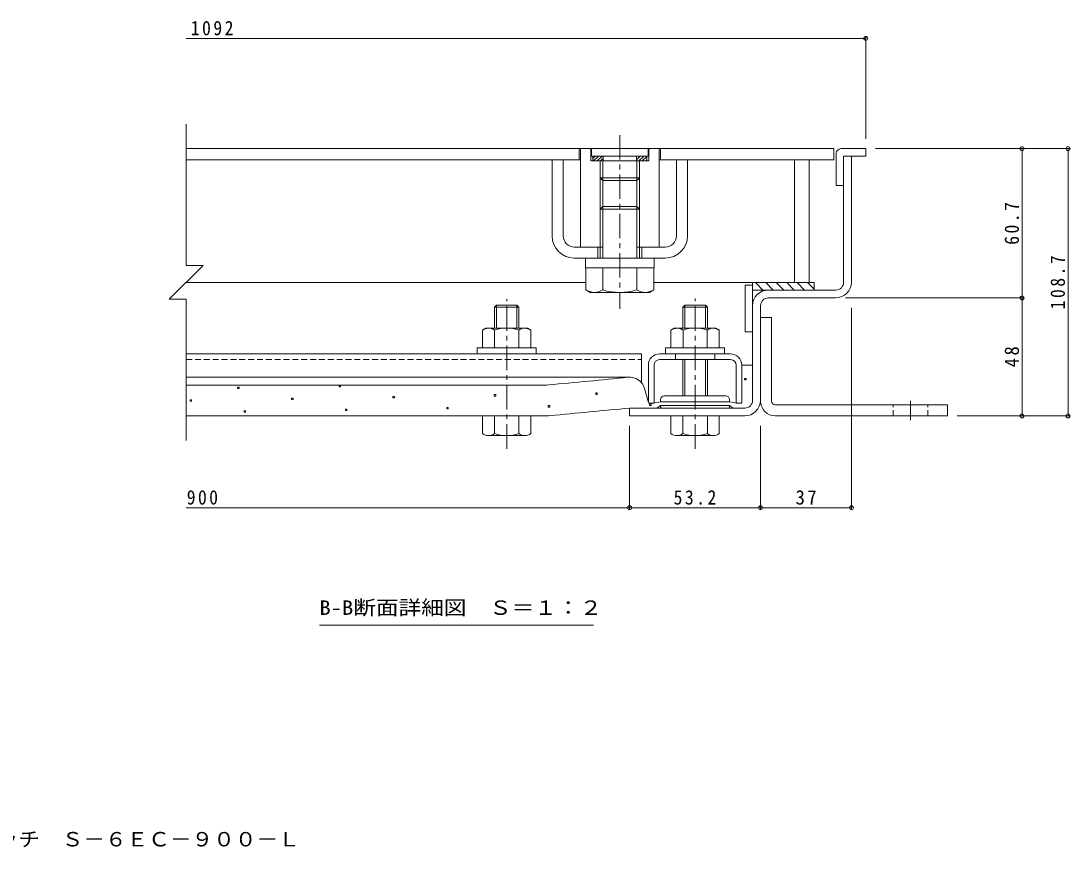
# Model space of a CAD drawing. Units: millimetres on the paper, enlarged 10 times, with parts at other scales. Extents: x -2342 to 2730, y -1962 to 1919.
# Drawn here: x 341 to 2474, y -1962 to -280 of the extents above; entities that cross this region are included whole.
import ezdxf
from ezdxf.enums import TextEntityAlignment as Align

# ---------------------------------------------------------------- set-up
doc = ezdxf.new("R2010")
doc.units = ezdxf.units.MM
doc.header["$LTSCALE"] = 10
doc.header["$PDMODE"] = 32
doc.header["$PDSIZE"] = 8
doc.linetypes.add('CHAIN1', pattern=[8, 5, -1, 1, -1])
doc.linetypes.add('DASHED1', pattern=[1.8, 1.2, -0.6])
for name, color, linetype, lineweight in [('D-1', 3, 'Continuous', 9), ('D-2', 7, 'Continuous', 9), ('D-3', 5, 'Continuous', 5), ('D-4', 4, 'Continuous', 9), ('D-5', 7, 'Continuous', 9), ('D-6', 6, 'Continuous', 9), ('D-7', 5, 'Continuous', 5), ('D-8', 5, 'Continuous', 5), ('D-9', 134, 'Continuous', 5), ('D-B', 2, 'Continuous', 9), ('D-C', 5, 'Continuous', 9), ('D-E', 2, 'Continuous', 9), ('D-F', 7, 'Continuous', 9), ('F-5_F-5ﾚｲﾔ', 7, 'Continuous', 9)]:
    doc.layers.add(name, color=color, linetype=linetype, lineweight=lineweight)
doc.styles.add('ＭＳ ゴシック', font='')
doc.styles.get('ＭＳ ゴシック').set_extended_font_data('MS Gothic')

msp = doc.modelspace()

# ---------------------------------------------------------------- linework, layer by layer
at = {"layer": 'D-1'}
for p, q in [((1844.66, -883.44), (1867.16, -883.44)), ((1844.66, -1053.45), (1844.66, -883.44)), ((1867.16, -1053.56), (1867.16, -883.44)), ((1874.66, -1060.95), (2224.66, -1060.95)), ((2224.66, -1060.95), (2224.66, -1083.45)), ((1874.66, -1083.45), (2224.66, -1083.45))]:
    msp.add_line(p, q, dxfattribs=at)
at = {"layer": 'D-1', "linetype": 'DASHED1'}
for p, q in [((2114.66, -1083.45), (2114.66, -1060.95)), ((2184.66, -1083.45), (2184.66, -1060.95))]:
    msp.add_line(p, q, dxfattribs=at)
at = {"layer": 'D-1', "linetype": 'CHAIN1'}
msp.add_line((2149.66, -1092.18), (2149.66, -1052.73), dxfattribs=at)
at = {"layer": 'D-1'}
for radius, start in [(30, 180), (7.5, 180.83382)]:
    msp.add_arc((1874.66, -1053.45), radius, start, 270, dxfattribs=at)
at = {"layer": 'D-2', "color": 3}
for p, q in [((1993.66, -539.95), (677.12, -539.95)), ((1476.16, -539.95), (1476.16, -562.45)), ((1641.16, -539.95), (1641.16, -562.45)), ((1993.66, -539.95), (1993.66, -562.45)), ((677.12, -562.45), (1478.66, -562.45)), ((1638.66, -562.45), (1993.66, -562.45))]:
    msp.add_line(p, q, dxfattribs=at)
at = {"layer": 'D-3', "color": 4, "lineweight": 9}
for p, q in [((1998.66, -549.95), (1998.66, -614.95)), ((2008.66, -539.95), (2058.66, -539.95)), ((2013.66, -554.95), (2013.66, -614.95)), ((1998.66, -614.95), (2013.66, -614.95))]:
    msp.add_line(p, q, dxfattribs=at)
at = {"layer": 'D-3', "color": 2, "lineweight": 9}
for p, q in [((2013.66, -554.95), (2029.66, -554.95)), ((2013.66, -811.45), (2013.66, -554.95)), ((2029.66, -811.45), (2029.66, -554.95)), ((1997.66, -827.45), (1860.66, -827.45)), ((1860.66, -843.45), (1997.66, -843.45)), ((1828.66, -1051.45), (1828.66, -859.45)), ((1844.66, -859.45), (1844.66, -1051.45)), ((1578.66, -1083.45), (1578.66, -1067.45)), ((1812.66, -1067.45), (1578.66, -1067.45)), ((1578.66, -1083.45), (1812.66, -1083.45))]:
    msp.add_line(p, q, dxfattribs=at)
at = {"layer": 'D-3', "color": 6, "lineweight": 9}
for p, q in [((1813.66, -817.45), (1828.66, -817.45)), ((1813.66, -817.45), (1813.66, -912.45)), ((1828.66, -817.45), (1828.66, -912.45)), ((1813.66, -912.45), (1828.66, -912.45))]:
    msp.add_line(p, q, dxfattribs=at)
at = {"layer": 'D-3', "linetype": 'CHAIN1'}
for p, q in [((1328.66, -1150.39), (1328.66, -846.27)), ((1711.66, -1150.39), (1711.66, -844.72))]:
    msp.add_line(p, q, dxfattribs=at)
at = {"layer": 'D-3'}
for p, q in [((1307.72, -858.45), (1303.66, -862.51)), ((1303.66, -862.51), (1303.66, -885.95)), ((1303.66, -862.51), (1353.66, -862.51)), ((1303.66, -862.51), (1303.66, -904.95)), ((1307.72, -858.45), (1349.6, -858.45)), ((1307.72, -904.95), (1307.72, -858.45)), ((1349.6, -858.45), (1353.66, -862.51)), ((1349.6, -904.95), (1349.6, -858.45)), ((1353.66, -904.95), (1353.66, -862.51)), ((1690.72, -858.45), (1686.66, -862.51)), ((1736.66, -862.51), (1686.66, -862.51)), ((1686.66, -904.95), (1686.66, -862.51)), ((1732.6, -858.45), (1690.72, -858.45)), ((1690.72, -904.95), (1690.72, -858.45)), ((1732.6, -858.45), (1736.66, -862.51)), ((1732.6, -904.95), (1732.6, -858.45)), ((1736.66, -862.51), (1736.66, -904.95)), ((1686.66, -1042.45), (1686.66, -968.95)), ((1690.72, -1042.45), (1690.72, -968.95)), ((1732.6, -1042.45), (1732.6, -968.95)), ((1736.66, -968.95), (1736.66, -1042.45)), ((1279.66, -1083.45), (1377.66, -1083.45)), ((1279.66, -1118.97), (1279.66, -1083.45)), ((1303.66, -1118.97), (1303.66, -1083.45)), ((1353.66, -1118.97), (1353.66, -1083.45)), ((1377.66, -1118.97), (1377.66, -1083.45)), ((1662.66, -1118.97), (1662.66, -1083.45)), ((1760.66, -1083.45), (1662.66, -1083.45)), ((1686.66, -1118.97), (1686.66, -1083.45)), ((1736.66, -1118.97), (1736.66, -1083.45)), ((1760.66, -1118.97), (1760.66, -1083.45)), ((1365.66, -1123.45), (1291.66, -1123.45)), ((1748.66, -1123.45), (1674.66, -1123.45))]:
    msp.add_line(p, q, dxfattribs=at)
at = {"layer": 'D-3', "color": 4, "lineweight": 9}
msp.add_lwpolyline([(2058.66, -539.95), (2058.66, -554.95), (2013.66, -554.95)], dxfattribs=at)
msp.add_arc((2008.66, -549.95), 10, 90, 180, dxfattribs=at)
at = {"layer": 'D-3', "color": 2, "lineweight": 9}
for centre, radius, start, end in [((1860.66, -859.45), 32, 90, 180), ((1997.66, -811.45), 16, 270, 0), ((1997.66, -811.45), 32, 270, 0), ((1860.66, -859.45), 16, 90, 180), ((1812.66, -1051.45), 32, 270, 0), ((1812.66, -1051.45), 16, 270, 0)]:
    msp.add_arc(centre, radius, start, end, dxfattribs=at)
at = {"layer": 'D-3'}
for centre, radius, start, end in [((1291.66, -1105.12), 18.33, 229.1022, 310.89809), ((1328.66, -1051.37), 72.08, 249.70546, 290.29454), ((1365.66, -1105.12), 18.33, 229.10191, 310.8978), ((1674.66, -1105.12), 18.33, 229.1022, 310.89809), ((1711.66, -1051.37), 72.08, 249.70546, 290.29454), ((1748.66, -1105.12), 18.33, 229.10191, 310.8978)]:
    msp.add_arc(centre, radius, start, end, dxfattribs=at)
at = {"layer": 'D-4'}
for p, q in [((1806.66, -980.1), (1828.66, -980.1)), ((1806.66, -1056.2), (1806.66, -980.45)), ((1828.66, -1051.45), (1828.66, -980.1)), ((1578.6, -1004.8), (677.12, -1004.8)), ((677.12, -1020.95), (1400.32, -1020.95)), ((1616.66, -1056.2), (1608.71, -1027.66)), ((1617.91, -1057.45), (1616.66, -1056.2)), ((1626.91, -1057.45), (1617.91, -1057.45)), ((1641.66, -1054.95), (1626.91, -1057.45)), ((1641.66, -1062.45), (1634.18, -1067.45)), ((1781.66, -1054.95), (1641.66, -1054.95)), ((1641.66, -1062.45), (1781.66, -1062.45)), ((1781.66, -1062.45), (1789.14, -1067.45)), ((1403.19, -1083.45), (677.12, -1083.45)), ((1578.66, -1067.45), (1634.18, -1067.45)), ((1812.66, -1067.45), (1789.14, -1067.45))]:
    msp.add_line(p, q, dxfattribs=at)
at = {"layer": 'D-4', "color": 134, "lineweight": 5}
for p, q in [((1774.16, -1042.45), (1649.16, -1042.45)), ((1641.66, -1049.95), (1641.66, -1054.95)), ((1641.66, -1054.95), (1781.66, -1054.95)), ((1641.66, -1062.45), (1781.66, -1062.45)), ((1641.66, -1064.95), (1641.66, -1062.45)), ((1781.66, -1049.95), (1781.66, -1054.95)), ((1781.66, -1064.95), (1781.66, -1062.45)), ((1779.16, -1067.45), (1644.16, -1067.45))]:
    msp.add_line(p, q, dxfattribs=at)
at = {"layer": 'D-4', "color": 2}
for points in [[(987.89, -1024.21), (987.89, -1021.21), (990.89, -1021.21), (990.89, -1024.21)], [(1812.4, -1010.34), (1812.4, -1007.34), (1815.4, -1007.34), (1815.4, -1010.34)], [(781.77, -1027.68), (781.77, -1024.68), (784.77, -1024.68), (784.77, -1027.68)], [(1097.43, -1046.63), (1097.43, -1043.63), (1100.43, -1043.63), (1100.43, -1046.63)], [(1303.55, -1043.16), (1303.55, -1040.16), (1306.55, -1040.16), (1306.55, -1043.16)], [(1509.68, -1039.69), (1509.68, -1036.69), (1512.68, -1036.69), (1512.68, -1039.69)], [(685.18, -1053.56), (685.18, -1050.56), (688.18, -1050.56), (688.18, -1053.56)], [(891.3, -1050.09), (891.3, -1047.09), (894.3, -1047.09), (894.3, -1050.09)], [(1206.96, -1069.04), (1206.96, -1066.04), (1209.96, -1066.04), (1209.96, -1069.04)], [(1413.09, -1065.57), (1413.09, -1062.57), (1416.09, -1062.57), (1416.09, -1065.57)], [(1619.21, -1062.11), (1619.21, -1059.11), (1622.21, -1059.11), (1622.21, -1062.11)], [(794.71, -1075.98), (794.71, -1072.98), (797.71, -1072.98), (797.71, -1075.98)], [(1000.84, -1072.51), (1000.84, -1069.51), (1003.84, -1069.51), (1003.84, -1072.51)]]:
    msp.add_lwpolyline(points, close=True, dxfattribs=at)
at = {"layer": 'D-4'}
msp.add_lwpolyline([(1781.66, -1054.95), (1796.41, -1057.45), (1805.41, -1057.45), (1806.66, -1056.2)], dxfattribs=at)
for centre, radius, start, end in [((1400.32, -870.95), 150, 270, 275.2529), ((-921.34, 24381.51), 25508.96, 275.2529, 275.61726), ((1578.6, -1036.05), 31.25, 15.57156, 95.61726), ((1812.66, -1051.45), 16, 270, 0), ((1403.19, -933.45), 150, 270, 275.24643), ((-921.34, 24381.51), 25571.46, 275.24643, 275.6105)]:
    msp.add_arc(centre, radius, start, end, dxfattribs=at)
at = {"layer": 'D-4', "color": 134, "lineweight": 5}
for centre, radius, start, end in [((1649.16, -1049.95), 7.5, 90, 180), ((1774.16, -1049.95), 7.5, 0, 90), ((1644.16, -1064.95), 2.5, 180, 270), ((1779.16, -1064.95), 2.5, 270, 0)]:
    msp.add_arc(centre, radius, start, end, dxfattribs=at)
at = {"layer": 'D-5'}
msp.add_line((1505.48, -1509.3), (947.98, -1509.3), dxfattribs=at)
at = {"layer": 'D-6'}
for p, q in [((1828.66, -827.45), (1828.66, -812.45)), ((1953.66, -812.45), (1828.66, -812.45)), ((1953.66, -827.45), (1828.66, -827.45)), ((1849.35, -827.45), (1834.35, -812.45)), ((1870.56, -827.45), (1855.56, -812.45)), ((1891.78, -827.45), (1876.78, -812.45)), ((1912.99, -827.45), (1897.99, -812.45)), ((1934.2, -827.45), (1919.2, -812.45)), ((1953.66, -825.69), (1940.41, -812.45)), ((1953.66, -827.45), (1953.66, -812.45))]:
    msp.add_line(p, q, dxfattribs=at)
at = {"layer": 'D-7'}
for p, q in [((1443.66, -562.45), (1421.16, -562.45)), ((1421.16, -717.45), (1421.16, -562.45)), ((1443.66, -717.45), (1443.66, -562.45)), ((1673.66, -562.45), (1696.16, -562.45)), ((1673.66, -717.45), (1673.66, -562.45)), ((1696.16, -717.45), (1696.16, -562.45)), ((1466.16, -739.95), (1518.66, -739.95)), ((1513.66, -762.45), (1513.66, -739.95)), ((1651.16, -739.95), (1598.66, -739.95)), ((1603.66, -762.45), (1603.66, -739.95)), ((1651.16, -762.45), (1466.16, -762.45))]:
    msp.add_line(p, q, dxfattribs=at)
at = {"layer": 'D-7', "color": 134}
for p, q in [((1268.66, -944.95), (1268.66, -957.45)), ((1388.66, -944.95), (1268.66, -944.95)), ((1651.66, -944.95), (1651.66, -957.45)), ((1771.66, -944.95), (1651.66, -944.95))]:
    msp.add_line(p, q, dxfattribs=at)
for points in [[(1388.66, -944.95), (1388.66, -957.45), (1268.66, -957.45)], [(1771.66, -944.95), (1771.66, -957.45), (1651.66, -957.45)]]:
    msp.add_lwpolyline(points, dxfattribs=at)
at = {"layer": 'D-7'}
for centre, radius, start, end in [((1466.16, -717.45), 45, 180, 270), ((1466.16, -717.45), 22.5, 180, 270), ((1651.16, -717.45), 22.5, 270, 0), ((1651.16, -717.45), 45, 270, 0)]:
    msp.add_arc(centre, radius, start, end, dxfattribs=at)
at = {"layer": 'D-8'}
for p, q in [((1913.66, -562.45), (1943.66, -562.45)), ((1913.66, -562.45), (1913.66, -812.45)), ((1943.66, -562.45), (1943.66, -812.45)), ((1913.66, -812.45), (1943.66, -812.45))]:
    msp.add_line(p, q, dxfattribs=at)
at = {"layer": 'D-9'}
msp.add_line((1913.66, -812.45), (1913.66, -562.45), dxfattribs=at)
at = {"layer": 'D-B'}
for p, q in [((1286.16, -904.95), (1371.16, -904.95)), ((1304.12, -908.74), (1304.12, -944.95)), ((1353.2, -908.74), (1353.2, -944.95)), ((1377.73, -908.74), (1371.16, -904.95)), ((1377.73, -908.74), (1377.73, -944.95)), ((1669.16, -904.95), (1754.16, -904.95)), ((1687.12, -908.74), (1687.12, -944.95)), ((1736.2, -908.74), (1736.2, -944.95)), ((1760.73, -908.74), (1754.16, -904.95)), ((1760.73, -908.74), (1760.73, -944.95))]:
    msp.add_line(p, q, dxfattribs=at)
at = {"layer": 'D-B', "color": 7}
for p, q in [((677.12, -957.45), (1602.6, -957.45)), ((1602.6, -1016.03), (1602.6, -957.45)), ((1639.66, -957.45), (1783.66, -957.45)), ((1616.66, -1056.2), (1616.66, -980.45)), ((1628.16, -1056.2), (1628.16, -980.45)), ((1783.66, -968.95), (1639.66, -968.95)), ((1795.16, -1056.2), (1795.16, -980.45)), ((1806.66, -1056.2), (1806.66, -980.45)), ((1617.91, -1057.45), (1616.66, -1056.2)), ((1626.91, -1057.45), (1617.91, -1057.45)), ((1626.91, -1057.45), (1628.16, -1056.2)), ((1796.41, -1057.45), (1795.16, -1056.2)), ((1805.41, -1057.45), (1796.41, -1057.45)), ((1805.41, -1057.45), (1806.66, -1056.2))]:
    msp.add_line(p, q, dxfattribs=at)
at = {"layer": 'D-B', "color": 7, "linetype": 'DASHED1'}
for p, q in [((1671.66, -968.95), (1671.66, -957.45)), ((1751.66, -968.95), (1751.66, -957.45)), ((677.12, -968.95), (1602.6, -968.95))]:
    msp.add_line(p, q, dxfattribs=at)
at = {"layer": 'D-B'}
for points in [[(1286.16, -904.95), (1279.58, -908.74), (1279.58, -944.95), (1377.73, -944.95)], [(1669.16, -904.95), (1662.58, -908.74), (1662.58, -944.95), (1760.73, -944.95)]]:
    msp.add_lwpolyline(points, dxfattribs=at)
for centre, radius, start, end in [((1294.07, -933.83), 28.97, 94.3844, 120.00002), ((1291.09, -929.15), 24.21, 57.42751, 88.18785), ((1328.66, -986.15), 81.2, 72.4119, 107.58812), ((1366.23, -929.15), 24.21, 91.81216, 122.57251), ((1363.25, -933.83), 28.97, 60, 85.61562), ((1677.07, -933.83), 28.97, 94.3844, 120.00002), ((1674.09, -929.15), 24.21, 57.42751, 88.18785), ((1711.66, -986.15), 81.2, 72.4119, 107.58812), ((1749.23, -929.15), 24.21, 91.81216, 122.57251), ((1746.25, -933.83), 28.97, 60, 85.61562)]:
    msp.add_arc(centre, radius, start, end, dxfattribs=at)
at = {"layer": 'D-B', "color": 7}
for centre, radius, start, end in [((1639.66, -980.45), 23, 90, 180), ((1783.66, -980.45), 23, 0, 90), ((1639.66, -980.45), 11.5, 90, 180), ((1783.66, -980.45), 11.5, 0, 90)]:
    msp.add_arc(centre, radius, start, end, dxfattribs=at)
at = {"layer": 'D-C', "color": 2, "linetype": 'CHAIN1'}
msp.add_line((1558.66, -512.27), (1558.66, -865.58), dxfattribs=at)
at = {"layer": 'D-C', "color": 2}
for p, q in [((1478.66, -539.95), (1478.66, -739.95)), ((1638.66, -539.95), (1478.66, -539.95)), ((1499.91, -541.2), (1498.66, -539.95)), ((1499.91, -541.2), (1499.91, -564.95)), ((1617.41, -541.2), (1618.66, -539.95)), ((1617.41, -541.2), (1617.41, -564.95)), ((1638.66, -539.95), (1638.66, -739.95)), ((1499.91, -564.95), (1617.41, -564.95)), ((1518.66, -564.95), (1518.66, -739.95)), ((1524.07, -564.95), (1524.07, -739.95)), ((1593.25, -564.95), (1593.25, -739.95)), ((1598.66, -564.95), (1598.66, -739.95)), ((1478.66, -739.95), (1524.07, -739.95)), ((1593.25, -739.95), (1638.66, -739.95))]:
    msp.add_line(p, q, dxfattribs=at)
at = {"layer": 'D-C', "color": 4}
for p, q in [((1501.16, -539.95), (1501.16, -554.95)), ((1501.16, -554.95), (1616.16, -554.95)), ((1518.66, -564.95), (1518.66, -599.53)), ((1598.66, -564.95), (1518.66, -564.95)), ((1524.07, -564.95), (1524.07, -604.95)), ((1524.91, -554.95), (1524.91, -564.95)), ((1592.41, -554.95), (1592.41, -564.95)), ((1593.25, -564.95), (1593.25, -604.95)), ((1598.66, -564.95), (1598.66, -599.53)), ((1593.25, -604.95), (1524.07, -604.95)), ((1593.25, -604.95), (1598.66, -599.53))]:
    msp.add_line(p, q, dxfattribs=at)
at = {"layer": 'D-C', "color": 6}
for p, q in [((1503.66, -554.95), (1613.66, -554.95)), ((1503.66, -559.64), (1508.35, -554.95)), ((1505.42, -564.95), (1515.42, -554.95)), ((1512.49, -564.95), (1522.49, -554.95)), ((1519.56, -564.95), (1524.91, -559.6)), ((1524.91, -554.95), (1524.91, -564.95)), ((1592.41, -554.95), (1592.41, -564.95)), ((1592.41, -562.81), (1600.27, -554.95)), ((1592.41, -555.74), (1593.2, -554.95)), ((1597.34, -564.95), (1607.34, -554.95)), ((1604.41, -564.95), (1613.66, -555.7)), ((1611.48, -564.95), (1613.66, -562.77)), ((1613.66, -554.95), (1613.66, -564.95))]:
    msp.add_line(p, q, dxfattribs=at)
at = {"layer": 'D-C', "lineweight": 5}
for p, q in [((1524.07, -657.45), (1518.66, -662.86)), ((1524.07, -657.45), (1593.25, -657.45)), ((1524.07, -762.45), (1524.07, -657.45)), ((1593.25, -762.45), (1593.25, -657.45)), ((1518.66, -762.45), (1518.66, -662.86)), ((1598.66, -762.45), (1598.66, -662.86)), ((1524.02, -827.09), (1524.02, -782.45)), ((1593.3, -827.09), (1593.3, -782.45)), ((1627.94, -827.09), (1627.94, -782.45)), ((1498.66, -832.45), (1489.38, -827.09)), ((1618.66, -832.45), (1627.94, -827.09)), ((1498.66, -832.45), (1618.66, -832.45))]:
    msp.add_line(p, q, dxfattribs=at)
at = {"layer": 'D-C', "color": 134, "lineweight": 5}
for p, q in [((1488.66, -762.45), (1628.66, -762.45)), ((1628.66, -762.45), (1628.66, -782.45))]:
    msp.add_line(p, q, dxfattribs=at)
at = {"layer": 'D-C', "color": 4}
for points in [[(1501.16, -539.95), (1616.16, -539.95), (1616.16, -554.95)], [(1598.66, -599.53), (1518.66, -599.53), (1524.07, -604.95)]]:
    msp.add_lwpolyline(points, dxfattribs=at)
at = {"layer": 'D-C', "color": 6}
msp.add_lwpolyline([(1503.66, -554.95), (1503.66, -564.95), (1613.66, -564.95)], dxfattribs=at)
at = {"layer": 'D-C', "lineweight": 5}
for points in [[(1518.66, -662.86), (1598.66, -662.86), (1593.25, -657.45)], [(1627.94, -782.45), (1489.38, -782.45), (1489.38, -827.09)]]:
    msp.add_lwpolyline(points, dxfattribs=at)
at = {"layer": 'D-C', "color": 134, "lineweight": 5}
msp.add_lwpolyline([(1488.66, -762.45), (1488.66, -782.45), (1628.66, -782.45)], dxfattribs=at)
at = {"layer": 'D-C', "lineweight": 5}
for centre, radius, start, end in [((1509.82, -791.67), 40.89, 240, 265.61574), ((1505.61, -798.28), 34.18, 271.81354, 302.57069), ((1558.66, -717.81), 114.64, 252.41203, 287.58795), ((1611.7, -798.28), 34.18, 237.42929, 268.18645), ((1607.49, -791.67), 40.89, 274.38425, 299.99998)]:
    msp.add_arc(centre, radius, start, end, dxfattribs=at)
at = {"layer": 'D-E'}
for p, q in [((1478.66, -562.45), (677.12, -562.45)), ((1913.66, -562.45), (1638.66, -562.45)), ((1913.66, -562.45), (1913.66, -812.45)), ((1489.38, -812.45), (676.37, -812.45)), ((1913.66, -812.45), (1627.94, -812.45))]:
    msp.add_line(p, q, dxfattribs=at)
at = {"layer": 'D-F'}
for p, q in [((2058.66, -315.77), (677.12, -315.77)), ((2058.66, -312.77), (2058.66, -519.95)), ((677.12, -489.95), (677.12, -777.29)), ((2472.84, -539.95), (2078.66, -539.95)), ((2376.49, -539.95), (2376.49, -843.45)), ((2469.84, -539.95), (2469.84, -1083.45)), ((711.53, -777.29), (642.71, -846.1)), ((677.12, -777.29), (711.53, -777.29)), ((677.12, -846.1), (642.71, -846.1)), ((677.12, -846.1), (677.12, -1133.45)), ((2379.49, -843.45), (2017.66, -843.45)), ((2376.49, -843.45), (2376.49, -1083.45)), ((2029.66, -1273.16), (2029.66, -863.44)), ((2472.84, -1083.45), (2244.66, -1083.45)), ((1578.66, -1273.16), (1578.66, -1103.45)), ((1844.66, -1273.16), (1844.66, -1103.45)), ((1578.66, -1270.16), (677.12, -1270.16)), ((1844.66, -1270.16), (1578.66, -1270.16)), ((2029.66, -1270.16), (1844.66, -1270.16))]:
    msp.add_line(p, q, dxfattribs=at)
for p in [(2058.66, -315.77), (2376.49, -539.95), (2469.84, -539.95), (2376.49, -843.45), (2376.49, -1083.45), (2469.84, -1083.45), (1578.66, -1270.16), (1844.66, -1270.16), (2029.66, -1270.16)]:
    msp.add_point(p, dxfattribs=at)

# ---------------------------------------------------------------- texts
at = {"layer": 'D-5', "color": 2, "style": 'ＭＳ ゴシック', "width": 1.15}
msp.add_text('B-B断面詳細図\u3000Ｓ＝１：２', height=29.33, dxfattribs=at).set_placement((947.98, -1496.8), align=Align.BOTTOM_LEFT)
at = {"layer": 'D-F', "color": 2, "char_height": 29.33, "attachment_point": 7, "style": 'ＭＳ ゴシック'}
for s, insert in [('\\T1.28;\\W0.9;1092', (686.38, -309.77)), ('\\T1.27;\\W0.9;900', (678.25, -1264.16)), ('\\T1.28;\\W0.9;53.2', (1667.91, -1264.16)), ('\\T1.27;\\W0.95;37', (1915.91, -1264.16))]:
    msp.add_mtext(s, dxfattribs=dict(at, insert=insert))
at = {"layer": 'D-F', "color": 2, "char_height": 29.33, "attachment_point": 7, "rotation": 90, "style": 'ＭＳ ゴシック'}
for s, insert in [('\\T1.28;\\W0.9;60.7', (2370.49, -735.45)), ('\\T1.28;\\W0.9;108.7', (2463.84, -866.7)), ('\\T1.27;\\W0.95;48', (2370.49, -984.7))]:
    msp.add_mtext(s, dxfattribs=dict(at, insert=insert))
at = {"layer": 'F-5_F-5ﾚｲﾔ', "color": 2, "style": 'ＭＳ ゴシック', "width": 1.1}
msp.add_text('スチール製\u3000ステンレス目地\u3000マシンハッチ\u3000Ｓ－６ＥＣ－９００－Ｌ', height=29.33, dxfattribs=at).set_placement((-500.11, -1967.71), align=Align.BOTTOM_LEFT)

doc.saveas('drawing.dxf')
